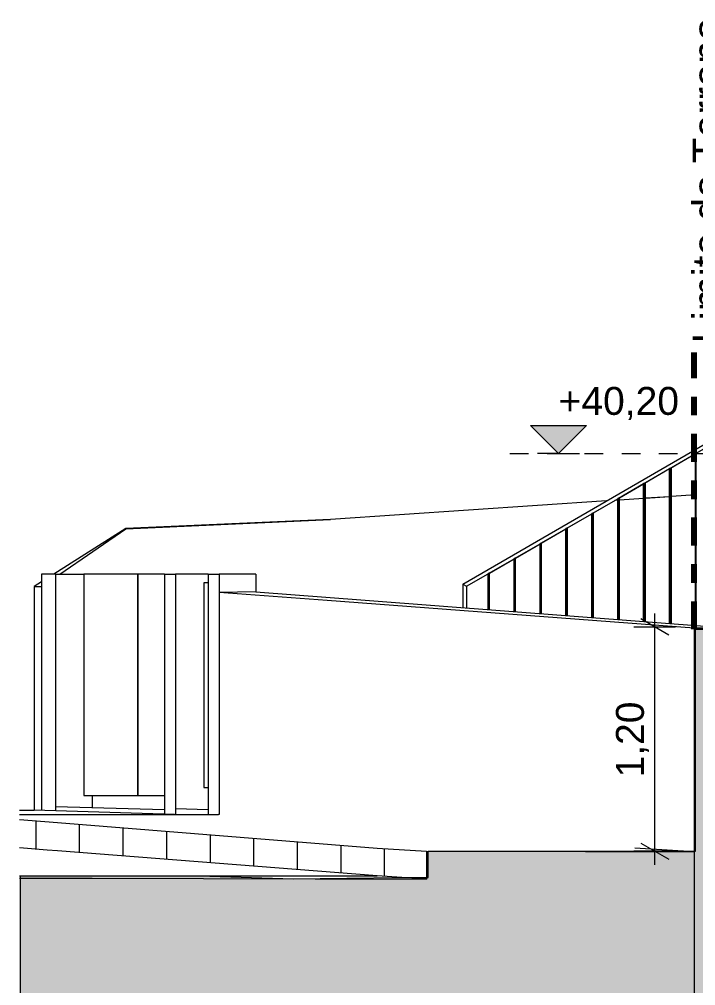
# Model space of a CAD drawing. Header units: metres. Extents: x -111189 to -108577, y -72951 to -72647.
# Drawn here: x -108830.1 to -108826.47, y -72944.84 to -72939.65 of the extents above; entities that cross this region are included whole.
import ezdxf

# ---------------------------------------------------------------- set-up
doc = ezdxf.new("R2010")
doc.units = ezdxf.units.M
doc.header["$MEASUREMENT"] = 0
doc.linetypes.add('Dot & Dashed Smaller', pattern=[0.36, 0.15, -0.09, 0.03, -0.09])
doc.linetypes.add('Short_Dash_X2', pattern=[0.1, 0.033333, -0.016667, 0.033333, -0.016667])
for name, color, linetype in [('00 - DESENHO 2D', 7, 'Continuous'), ('00 - TEXTO GERAL', 7, 'Continuous'), ('02 - ESTRADAS', 7, 'Continuous'), ('02 - PASSEIOS', 7, 'Continuous'), ('06 - ESCADAS _ GUARDAS', 7, 'Continuous'), ('06 - GUARDA_CORRIMÃO', 7, 'Continuous'), ('07 - MUROS', 7, 'Continuous'), ('12 - COTAS GERAIS', 7, 'Continuous')]:
    doc.layers.add(name, color=color, linetype=linetype)
doc.styles.add('ESTILO_GERADO_7', font='')
doc.styles.get('ESTILO_GERADO_7').set_extended_font_data('Helvetica')
doc.dimstyles.new('ESTILO_GERADO__5', dxfattribs={"dimtxt": 0.15, "dimasz": 0.114, "dimexe": 0.18, "dimexo": 0.0625, "dimgap": 0, "dimtad": 1, "dimzin": 0, "dimdsep": 46, "dimtxsty": 'ESTILO_GERADO_7', "dimblk": 'ARROWHEAD_2', "dimblk1": 'ARROWHEAD_2', "dimblk2": 'ARROWHEAD_2', "dimcen": 0.09, "dimse1": 1, "dimse2": 1, "dimclrd": 7, "dimclre": 7, "dimclrt": 7, "dimadec": 0, "dimazin": 0, "dimtfac": 1, "dimtdec": 4, "dimtmove": 0, "dimatfit": 3, "dimfxl": 1, "dimtolj": 1, "dimtzin": 0, "dimarcsym": 0})
pattern_1 = [(180, (-108791.8796, -72941.9624), (0, 0.6), []), (90, (-108791.8796, -72941.96242), (0.233942, 0), [])]

# ---------------------------------------------------------------- blocks, each defined once
blk = doc.blocks.new('Corte Elem_1489_1', base_point=(-108649.9121, -72941.9624))
at = {"layer": '06 - ESCADAS _ GUARDAS', "color": 251, "linetype": 'Continuous', "lineweight": 13}
blk.add_line((-108827.7001, -72942.6958), (-108827.7001, -72942.8123), dxfattribs=at)
blk = doc.blocks.new('Corte Elem_1490_1', base_point=(-108649.9121, -72941.9624))
at = {"layer": '06 - ESCADAS _ GUARDAS', "color": 251, "linetype": 'Continuous', "lineweight": 13}
for p, q in [((-108824.8545, -72941.0209), (-108824.8227, -72941.0024)), ((-108824.9362, -72941.0683), (-108824.8595, -72941.0238)), ((-108824.9253, -72941.0851), (-108824.8595, -72941.0469)), ((-108824.8545, -72941.044), (-108824.8222, -72941.0253)), ((-108825.0727, -72941.1476), (-108824.9412, -72941.0712)), ((-108825.0649, -72941.1662), (-108824.9412, -72941.0943)), ((-108824.9362, -72941.0914), (-108824.9303, -72941.088)), ((-108824.9303, -72941.088), (-108824.9253, -72941.0851)), ((-108825.2093, -72941.2268), (-108825.116, -72941.1727)), ((-108825.096, -72941.1611), (-108825.0777, -72941.1505)), ((-108825.0727, -72941.1707), (-108825.0699, -72941.1691)), ((-108825.0699, -72941.1691), (-108825.0649, -72941.1662)), ((-108825.2046, -72941.2472), (-108825.116, -72941.1958)), ((-108825.096, -72941.1842), (-108825.0777, -72941.1736)), ((-108825.3458, -72941.3061), (-108825.2399, -72941.2446)), ((-108825.3442, -72941.3283), (-108825.2399, -72941.2677)), ((-108825.2349, -72941.2417), (-108825.2143, -72941.2297)), ((-108825.2349, -72941.2648), (-108825.2143, -72941.2529)), ((-108825.2093, -72941.25), (-108825.2046, -72941.2472)), ((-108825.4824, -72941.3853), (-108825.3713, -72941.3209)), ((-108825.3663, -72941.318), (-108825.3508, -72941.309)), ((-108825.3458, -72941.3292), (-108825.3442, -72941.3283)), ((-108825.4824, -72941.4085), (-108825.3713, -72941.344)), ((-108825.3663, -72941.3411), (-108825.3508, -72941.3321)), ((-108825.6189, -72941.4646), (-108825.5027, -72941.3972)), ((-108825.5958, -72941.4743), (-108825.5027, -72941.4203)), ((-108825.4977, -72941.3943), (-108825.4874, -72941.3882)), ((-108825.4977, -72941.4174), (-108825.4888, -72941.4122)), ((-108825.4888, -72941.4122), (-108825.4874, -72941.4114)), ((-108825.6358, -72941.4744), (-108825.6342, -72941.4734)), ((-108825.6292, -72941.4705), (-108825.6239, -72941.4675)), ((-108825.6388, -72941.4993), (-108825.6304, -72941.4944)), ((-108826.3215, -72941.8955), (-108826.1942, -72941.8216)), ((-108826.3281, -72941.8994), (-108826.3265, -72941.8984)), ((-108826.3265, -72941.8984), (-108826.3215, -72941.8955)), ((-108826.4611, -72941.9766), (-108826.3331, -72941.9023)), ((-108826.6007, -72942.0576), (-108826.4721, -72941.983)), ((-108826.4671, -72941.98), (-108826.4661, -72941.9795)), ((-108826.4661, -72941.9795), (-108826.4611, -72941.9766)), ((-108826.7403, -72942.1387), (-108826.611, -72942.0636)), ((-108826.606, -72942.0607), (-108826.6057, -72942.0605)), ((-108826.6057, -72942.0605), (-108826.6007, -72942.0576)), ((-108826.8799, -72942.2197), (-108826.75, -72942.1443)), ((-108826.745, -72942.1414), (-108826.7403, -72942.1387)), ((-108827.0196, -72942.3007), (-108826.889, -72942.2249)), ((-108826.8839, -72942.222), (-108826.8799, -72942.2197)), ((-108827.1592, -72942.3818), (-108827.0279, -72942.3056)), ((-108827.0229, -72942.3027), (-108827.0196, -72942.3007)), ((-108827.2988, -72942.4628), (-108827.1669, -72942.3862)), ((-108827.1618, -72942.3833), (-108827.1592, -72942.3818)), ((-108827.4384, -72942.5439), (-108827.3058, -72942.4669)), ((-108827.3008, -72942.464), (-108827.2988, -72942.4628)), ((-108827.578, -72942.6249), (-108827.4448, -72942.5475)), ((-108827.4398, -72942.5446), (-108827.4384, -72942.5439)), ((-108827.5787, -72942.6253), (-108827.578, -72942.6249)), ((-108827.7001, -72942.6958), (-108827.5837, -72942.6282))]:
    blk.add_line(p, q, dxfattribs=at)
blk = doc.blocks.new('Corte Elem_1501_1', base_point=(-108649.9121, -72941.9624))
at = {"layer": '07 - MUROS', "color": 251, "linetype": 'Continuous', "lineweight": 13}
for p, q in [((-108826.4721, -72942.2049), (-108826.6007, -72942.2135)), ((-108826.4721, -72942.205), (-108826.6007, -72942.2137)), ((-108826.9496, -72942.237), (-108828.4317, -72942.3367)), ((-108826.9499, -72942.2371), (-108828.4317, -72942.3367)), ((-108826.8889, -72942.233), (-108826.9048, -72942.2341)), ((-108826.8889, -72942.2329), (-108826.9045, -72942.234)), ((-108826.75, -72942.2236), (-108826.8799, -72942.2323)), ((-108826.75, -72942.2237), (-108826.8799, -72942.2324)), ((-108826.611, -72942.2142), (-108826.7403, -72942.2229)), ((-108826.611, -72942.2144), (-108826.7403, -72942.2231)), ((-108826.6057, -72942.2138), (-108826.606, -72942.2139)), ((-108826.6057, -72942.214), (-108826.606, -72942.214)), ((-108829.5296, -72942.3869), (-108828.4317, -72942.3367)), ((-108828.4317, -72942.3367), (-108829.5296, -72942.3856)), ((-108829.5296, -72942.3856), (-108829.9162, -72942.6298)), ((-108829.8848, -72942.6298), (-108829.5296, -72942.3869)), ((-108829.9826, -72942.6717), (-108830.0221, -72942.6967)), ((-108830.0221, -72942.6967), (-108829.9826, -72942.6967)), ((-108830.0221, -72942.6967), (-108830.0221, -72943.8986))]:
    blk.add_line(p, q, dxfattribs=at)
blk = doc.blocks.new('Corte Elem_1502_1', base_point=(-108649.9121, -72941.9624))
at = {"layer": '02 - ESTRADAS', "color": 251, "linetype": 'Continuous', "lineweight": 13}
for p, q in [((-108829.9516, -72944.1136), (-108830.1016, -72944.1006)), ((-108829.8975, -72944.1178), (-108829.9516, -72944.1136))]:
    blk.add_line(p, q, dxfattribs=at)
at = {"layer": '02 - ESTRADAS', "color": 7, "linetype": 'Continuous', "lineweight": 13}
for p, q in [((-108828.1813, -72944.2524), (-108829.8975, -72944.1178)), ((-108830.1016, -72944.2524), (-108828.1813, -72944.2524)), ((-108827.9151, -72944.2691), (-108828.1813, -72944.2524))]:
    blk.add_line(p, q, dxfattribs=at)
at = {"layer": '02 - ESTRADAS', "color": 7, "linetype": 'Continuous', "lineweight": 20, "flags": 128}
blk.add_lwpolyline([(-108830.1016, -72944.264), (-108829.71, -72944.2648), (-108827.9151, -72944.2691)], dxfattribs=at)
blk = doc.blocks.new('Corte Elem_1503_1', base_point=(-108649.9121, -72941.9624))
at = {"layer": '02 - PASSEIOS', "linetype": 'Continuous', "lineweight": 13}
h = blk.add_hatch(dxfattribs=at)
h.set_pattern_fill('GRID_60X120_0001', color=251, style=0, pattern_type=2)
h.set_pattern_definition(pattern_1)
h.paths.add_polyline_path([(-108830.1016, -72944.1006), (-108829.9516, -72944.1136), (-108829.8975, -72944.1178), (-108829.8975, -72943.9649), (-108830.1016, -72943.9486)])
h = blk.add_hatch(dxfattribs=at)
h.set_pattern_fill('GRID_60X120_0001', style=0, pattern_type=2)
h.set_pattern_definition(pattern_1)
h.paths.add_polyline_path([(-108829.8975, -72943.9649), (-108829.8975, -72944.1178), (-108828.1813, -72944.2524), (-108827.9151, -72944.2691), (-108827.9151, -72944.1191), (-108828.1813, -72944.1024)])
h = blk.add_hatch(dxfattribs=at)
h.set_pattern_fill('DOTS_0001', color=251, style=0, pattern_type=2)
h.set_pattern_definition([(360, (-108649.912126, -72941.96242), (0.021783658, 0.043567315), [0, -0.043567315])])
h.paths.add_polyline_path([(-108826.5267, -72944.1195), (-108826.5267, -72944.1195), (-108826.4789, -72944.1226), (-108826.4789, -72944.1226)])
at = {"layer": '02 - PASSEIOS', "color": 251, "linetype": 'Continuous', "lineweight": 13}
for p, q in [((-108830.1016, -72943.8986), (-108830.0221, -72943.8986)), ((-108830.1016, -72943.9222), (-108829.0317, -72943.9222)), ((-108829.2686, -72943.9222), (-108830.0221, -72943.8986)), ((-108829.0281, -72943.9225), (-108829.0317, -72943.9222)), ((-108830.1016, -72943.9486), (-108829.8975, -72943.9649))]:
    blk.add_line(p, q, dxfattribs=at)
at = {"layer": '02 - PASSEIOS', "color": 7, "linetype": 'Continuous', "lineweight": 13}
for p, q in [((-108829.8975, -72943.9649), (-108828.1813, -72944.1024)), ((-108828.1813, -72944.1024), (-108827.9151, -72944.1191)), ((-108826.4789, -72944.1226), (-108826.7977, -72944.1024))]:
    blk.add_line(p, q, dxfattribs=at)
at = {"layer": '02 - PASSEIOS', "color": 7, "linetype": 'Continuous', "lineweight": 20}
for p, q in [((-108827.9151, -72944.1191), (-108827.9151, -72944.2691)), ((-108826.4789, -72944.1226), (-108826.4789, -72949.1485)), ((-108826.4789, -72949.1485), (-108827.9151, -72949.1485))]:
    blk.add_line(p, q, dxfattribs=at)
at = {"layer": '02 - PASSEIOS', "color": 7, "linetype": 'Continuous', "lineweight": 20, "flags": 128}
blk.add_lwpolyline([(-108827.9151, -72944.1191), (-108827.0625, -72944.1212), (-108826.4789, -72944.1226)], dxfattribs=at)
blk = doc.blocks.new('Corte Elem_1512_1', base_point=(-108649.9121, -72941.9624))
at = {"layer": '07 - MUROS', "color": 251, "linetype": 'Continuous', "lineweight": 13}
for p, q in [((-108828.832, -72942.7264), (-108829.0281, -72942.7287)), ((-108828.4482, -72942.7724), (-108829.0281, -72942.7287)), ((-108829.0281, -72942.7287), (-108829.0281, -72943.9225)), ((-108828.832, -72942.7264), (-108828.2444, -72942.771))]:
    blk.add_line(p, q, dxfattribs=at)
at = {"layer": '07 - MUROS', "color": 7, "linetype": 'Continuous', "lineweight": 13}
for p, q in [((-108826.4789, -72942.9206), (-108828.4482, -72942.7724)), ((-108828.2444, -72942.771), (-108826.2751, -72942.9204))]:
    blk.add_line(p, q, dxfattribs=at)
at = {"layer": '07 - MUROS', "color": 7, "linetype": 'Continuous', "lineweight": 20}
for p, q in [((-108826.4789, -72942.9206), (-108826.4789, -72948.2254)), ((-108826.2751, -72942.9204), (-108826.2751, -72948.2254)), ((-108826.2751, -72948.2254), (-108826.4789, -72948.2254))]:
    blk.add_line(p, q, dxfattribs=at)
at = {"layer": '07 - MUROS', "color": 7, "linetype": 'Continuous', "lineweight": 20, "flags": 128}
blk.add_lwpolyline([(-108826.2751, -72942.9204), (-108826.4531, -72942.9204), (-108826.4789, -72942.9206)], dxfattribs=at)
blk = doc.blocks.new('Corte Elem_1513_1', base_point=(-108649.9121, -72941.9624))
at = {"layer": '07 - MUROS', "color": 251, "linetype": 'Continuous', "lineweight": 13}
for p, q in [((-108829.9072, -72942.6298), (-108829.9826, -72942.6298)), ((-108829.9826, -72942.6298), (-108829.9826, -72942.6967)), ((-108829.9072, -72942.6298), (-108829.7548, -72942.6298)), ((-108829.9072, -72942.6298), (-108829.9072, -72943.8812)), ((-108829.9826, -72942.6967), (-108829.9826, -72943.8998)), ((-108829.711, -72943.8198), (-108829.711, -72943.8868))]:
    blk.add_line(p, q, dxfattribs=at)
blk = doc.blocks.new('Corte Elem_1514_1', base_point=(-108649.9121, -72941.9624))
at = {"layer": '07 - MUROS', "color": 251, "linetype": 'Continuous', "lineweight": 13}
for p, q in [((-108829.4672, -72942.6298), (-108829.7548, -72942.6298)), ((-108829.7548, -72942.6298), (-108829.7548, -72943.8198)), ((-108829.4672, -72942.6298), (-108829.4652, -72942.6298)), ((-108829.4672, -72942.6298), (-108829.4672, -72943.8198)), ((-108829.7548, -72943.8198), (-108829.4672, -72943.8198)), ((-108829.4672, -72943.8198), (-108829.4652, -72943.8198))]:
    blk.add_line(p, q, dxfattribs=at)
blk = doc.blocks.new('Corte Elem_1613_1', base_point=(-108649.9121, -72941.9624))
at = {"layer": '07 - MUROS', "color": 251, "linetype": 'Continuous', "lineweight": 13}
for p, q in [((-108829.3228, -72943.8978), (-108829.9072, -72943.8812)), ((-108829.9072, -72943.8812), (-108829.9072, -72943.9022))]:
    blk.add_line(p, q, dxfattribs=at)
blk = doc.blocks.new('Corte Elem_1614_1', base_point=(-108649.9121, -72941.9624))
at = {"layer": '07 - MUROS', "color": 251, "linetype": 'Continuous', "lineweight": 13}
for p, q in [((-108829.3228, -72942.6298), (-108829.4652, -72942.6298)), ((-108829.4652, -72942.6298), (-108829.4652, -72943.8198)), ((-108829.4652, -72943.8198), (-108829.3228, -72943.8198))]:
    blk.add_line(p, q, dxfattribs=at)
blk = doc.blocks.new('Corte Elem_1680_1', base_point=(-108649.9121, -72941.9624))
at = {"layer": '06 - ESCADAS _ GUARDAS', "color": 251, "linetype": 'Continuous', "lineweight": 13}
blk.add_line((-108827.578, -72942.8215), (-108827.578, -72942.6249), dxfattribs=at)
blk = doc.blocks.new('Corte Elem_1681_1', base_point=(-108649.9121, -72941.9624))
at = {"layer": '06 - ESCADAS _ GUARDAS', "color": 251, "linetype": 'Continuous', "lineweight": 13}
blk.add_line((-108827.4384, -72942.8321), (-108827.4384, -72942.5439), dxfattribs=at)
blk = doc.blocks.new('Corte Elem_1682_1', base_point=(-108649.9121, -72941.9624))
at = {"layer": '06 - ESCADAS _ GUARDAS', "color": 251, "linetype": 'Continuous', "lineweight": 13}
blk.add_line((-108827.2988, -72942.8427), (-108827.2988, -72942.4628), dxfattribs=at)
blk = doc.blocks.new('Corte Elem_1683_1', base_point=(-108649.9121, -72941.9624))
at = {"layer": '06 - ESCADAS _ GUARDAS', "color": 251, "linetype": 'Continuous', "lineweight": 13}
blk.add_line((-108827.1592, -72942.8533), (-108827.1592, -72942.3818), dxfattribs=at)
blk = doc.blocks.new('Corte Elem_1684_1', base_point=(-108649.9121, -72941.9624))
at = {"layer": '06 - ESCADAS _ GUARDAS', "color": 251, "linetype": 'Continuous', "lineweight": 13}
blk.add_line((-108827.0196, -72942.8639), (-108827.0196, -72942.3007), dxfattribs=at)
blk = doc.blocks.new('Corte Elem_1685_1', base_point=(-108649.9121, -72941.9624))
at = {"layer": '06 - ESCADAS _ GUARDAS', "color": 251, "linetype": 'Continuous', "lineweight": 13}
blk.add_line((-108826.8799, -72942.8745), (-108826.8799, -72942.2197), dxfattribs=at)
blk = doc.blocks.new('Corte Elem_1686_1', base_point=(-108649.9121, -72941.9624))
at = {"layer": '06 - ESCADAS _ GUARDAS', "color": 251, "linetype": 'Continuous', "lineweight": 13}
blk.add_line((-108826.7403, -72942.8851), (-108826.7403, -72942.1387), dxfattribs=at)
blk = doc.blocks.new('Corte Elem_1687_1', base_point=(-108649.9121, -72941.9624))
at = {"layer": '06 - ESCADAS _ GUARDAS', "color": 251, "linetype": 'Continuous', "lineweight": 13}
for p, q in [((-108826.6057, -72942.8953), (-108826.6057, -72942.0605)), ((-108826.6007, -72942.8957), (-108826.6007, -72942.0576))]:
    blk.add_line(p, q, dxfattribs=at)
blk = doc.blocks.new('Corte Elem_1688_1', base_point=(-108649.9121, -72941.9624))
at = {"layer": '07 - MUROS', "color": 251, "linetype": 'Continuous', "lineweight": 13}
for p, q in [((-108829.3228, -72942.6298), (-108829.2625, -72942.6298)), ((-108829.3228, -72942.6298), (-108829.3228, -72943.8978)), ((-108829.0884, -72942.6298), (-108829.2625, -72942.6298)), ((-108829.2625, -72942.6298), (-108829.2625, -72943.8922)), ((-108829.3228, -72943.8978), (-108829.3228, -72943.9205))]:
    blk.add_line(p, q, dxfattribs=at)
blk = doc.blocks.new('Corte Elem_1691_1', base_point=(-108649.9121, -72941.9624))
at = {"layer": '07 - MUROS', "color": 251, "linetype": 'Continuous', "lineweight": 13}
for p, q in [((-108829.0883, -72943.8978), (-108829.2626, -72943.8922)), ((-108829.2626, -72943.8922), (-108829.2626, -72943.9222)), ((-108829.0883, -72943.8978), (-108829.0883, -72943.9222))]:
    blk.add_line(p, q, dxfattribs=at)
blk = doc.blocks.new('Corte Elem_1708_1', base_point=(-108649.9121, -72941.9624))
at = {"layer": '07 - MUROS', "color": 251, "linetype": 'Continuous', "lineweight": 13}
for p, q in [((-108829.0884, -72942.6298), (-108829.0279, -72942.6298)), ((-108829.0884, -72942.6298), (-108829.0884, -72943.8978)), ((-108828.832, -72942.6298), (-108829.0279, -72942.6298)), ((-108829.0279, -72942.6298), (-108829.0279, -72942.7287)), ((-108828.832, -72942.6298), (-108828.832, -72942.7264)), ((-108829.0884, -72943.8978), (-108829.0884, -72943.9222))]:
    blk.add_line(p, q, dxfattribs=at)
blk = doc.blocks.new('Corte Elem_1709_1', base_point=(-108649.9121, -72941.9624))
at = {"layer": '07 - MUROS', "color": 251, "linetype": 'Continuous', "lineweight": 13}
for p, q in [((-108829.0884, -72942.6774), (-108829.1119, -72942.6774)), ((-108829.1119, -72942.6774), (-108829.1119, -72943.7774)), ((-108829.1119, -72943.7774), (-108829.0884, -72943.7774))]:
    blk.add_line(p, q, dxfattribs=at)
blk = doc.blocks.new('Corte Elem_1713_1', base_point=(-108649.9121, -72941.9624))
at = {"layer": '06 - GUARDA_CORRIMÃO', "color": 251, "linetype": 'Continuous', "lineweight": 13}
for p, q in [((-108827.7202, -72942.6843), (-108827.7202, -72942.8108)), ((-108827.7202, -72942.6843), (-108827.7202, -72942.8108)), ((-108827.7002, -72942.6958), (-108827.7002, -72942.8123))]:
    blk.add_line(p, q, dxfattribs=at)
blk = doc.blocks.new('Corte Elem_1714_1', base_point=(-108649.9121, -72941.9624))
at = {"layer": '06 - GUARDA_CORRIMÃO', "color": 251, "linetype": 'Continuous', "lineweight": 13}
for p, q in [((-108825.6453, -72941.4799), (-108825.6359, -72941.4744)), ((-108825.6453, -72941.4799), (-108825.6453, -72941.4799)), ((-108825.6359, -72941.4744), (-108825.6344, -72941.4799)), ((-108825.6787, -72941.4993), (-108825.6539, -72941.4849)), ((-108825.6787, -72941.4993), (-108825.6787, -72941.4993)), ((-108825.6388, -72941.4993), (-108825.6305, -72941.4944)), ((-108825.633, -72941.4849), (-108825.6305, -72941.4944)), ((-108827.7202, -72942.6843), (-108826.1922, -72941.7973)), ((-108826.3281, -72941.8994), (-108826.1942, -72941.8216)), ((-108826.1942, -72941.8216), (-108826.1922, -72941.8205)), ((-108826.3331, -72941.9023), (-108826.3281, -72941.8994)), ((-108826.4671, -72941.98), (-108826.3331, -72941.9023)), ((-108826.606, -72942.0607), (-108826.4721, -72941.9829)), ((-108826.4721, -72941.9829), (-108826.4671, -72941.98)), ((-108826.745, -72942.1413), (-108826.611, -72942.0636)), ((-108826.611, -72942.0636), (-108826.606, -72942.0607)), ((-108826.8839, -72942.222), (-108826.75, -72942.1442)), ((-108826.75, -72942.1442), (-108826.745, -72942.1413)), ((-108827.0229, -72942.3027), (-108826.8889, -72942.2249)), ((-108826.8889, -72942.2249), (-108826.8839, -72942.222)), ((-108827.1618, -72942.3833), (-108827.0279, -72942.3056)), ((-108827.0279, -72942.3056), (-108827.0229, -72942.3027)), ((-108827.3008, -72942.464), (-108827.1668, -72942.3862)), ((-108827.1668, -72942.3862), (-108827.1618, -72942.3833)), ((-108827.4398, -72942.5446), (-108827.3058, -72942.4669)), ((-108827.3058, -72942.4669), (-108827.3008, -72942.464)), ((-108827.5787, -72942.6253), (-108827.4448, -72942.5475)), ((-108827.4448, -72942.5475), (-108827.4398, -72942.5446)), ((-108827.5837, -72942.6282), (-108827.5787, -72942.6253)), ((-108827.7002, -72942.6958), (-108827.5837, -72942.6282)), ((-108827.7202, -72942.6843), (-108827.7002, -72942.6958))]:
    blk.add_line(p, q, dxfattribs=at)
blk = doc.blocks.new('Corte Elem_1723_1', base_point=(-108649.9121, -72941.9624))
at = {"layer": '06 - GUARDA_CORRIMÃO', "color": 251, "linetype": 'Continuous', "lineweight": 13}
for p, q in [((-108827.5787, -72942.6247), (-108827.5837, -72942.6276)), ((-108827.5787, -72942.6253), (-108827.5787, -72942.6247)), ((-108827.5787, -72942.8215), (-108827.5787, -72942.6253)), ((-108827.5837, -72942.8211), (-108827.5837, -72942.6276)), ((-108827.5837, -72942.8211), (-108827.5837, -72942.6282))]:
    blk.add_line(p, q, dxfattribs=at)
blk = doc.blocks.new('Corte Elem_1724_1', base_point=(-108649.9121, -72941.9624))
at = {"layer": '06 - GUARDA_CORRIMÃO', "color": 251, "linetype": 'Continuous', "lineweight": 13}
for p, q in [((-108827.4398, -72942.544), (-108827.4448, -72942.5469)), ((-108827.4448, -72942.8316), (-108827.4448, -72942.5469)), ((-108827.4448, -72942.8316), (-108827.4448, -72942.5475)), ((-108827.4398, -72942.5446), (-108827.4398, -72942.544)), ((-108827.4398, -72942.832), (-108827.4398, -72942.5446))]:
    blk.add_line(p, q, dxfattribs=at)
blk = doc.blocks.new('Corte Elem_1725_1', base_point=(-108649.9121, -72941.9624))
at = {"layer": '06 - GUARDA_CORRIMÃO', "color": 251, "linetype": 'Continuous', "lineweight": 13}
for p, q in [((-108827.3008, -72942.4633), (-108827.3058, -72942.4662)), ((-108827.3058, -72942.8422), (-108827.3058, -72942.4662)), ((-108827.3058, -72942.8422), (-108827.3058, -72942.4669)), ((-108827.3008, -72942.464), (-108827.3008, -72942.4633)), ((-108827.3008, -72942.8426), (-108827.3008, -72942.464))]:
    blk.add_line(p, q, dxfattribs=at)
blk = doc.blocks.new('Corte Elem_1726_1', base_point=(-108649.9121, -72941.9624))
at = {"layer": '06 - GUARDA_CORRIMÃO', "color": 251, "linetype": 'Continuous', "lineweight": 13}
for p, q in [((-108827.1669, -72942.8527), (-108827.1669, -72942.3862)), ((-108827.1618, -72942.3827), (-108827.1668, -72942.3856)), ((-108827.1668, -72942.8527), (-108827.1668, -72942.3856)), ((-108827.1618, -72942.3833), (-108827.1618, -72942.3827)), ((-108827.1618, -72942.8531), (-108827.1618, -72942.3833))]:
    blk.add_line(p, q, dxfattribs=at)
blk = doc.blocks.new('Corte Elem_1727_1', base_point=(-108649.9121, -72941.9624))
at = {"layer": '06 - GUARDA_CORRIMÃO', "color": 251, "linetype": 'Continuous', "lineweight": 13}
for p, q in [((-108827.0229, -72942.302), (-108827.0279, -72942.3049)), ((-108827.0279, -72942.8633), (-108827.0279, -72942.3049)), ((-108827.0279, -72942.8633), (-108827.0279, -72942.3056)), ((-108827.0229, -72942.3027), (-108827.0229, -72942.302)), ((-108827.0229, -72942.8636), (-108827.0229, -72942.3027))]:
    blk.add_line(p, q, dxfattribs=at)
blk = doc.blocks.new('Corte Elem_1728_1', base_point=(-108649.9121, -72941.9624))
at = {"layer": '06 - GUARDA_CORRIMÃO', "color": 251, "linetype": 'Continuous', "lineweight": 13}
for p, q in [((-108826.889, -72942.8738), (-108826.889, -72942.2249)), ((-108826.8839, -72942.2214), (-108826.8889, -72942.2243)), ((-108826.8889, -72942.8738), (-108826.8889, -72942.2243)), ((-108826.8839, -72942.222), (-108826.8839, -72942.2214)), ((-108826.8839, -72942.8742), (-108826.8839, -72942.222))]:
    blk.add_line(p, q, dxfattribs=at)
blk = doc.blocks.new('Corte Elem_1729_1', base_point=(-108649.9121, -72941.9624))
at = {"layer": '06 - GUARDA_CORRIMÃO', "color": 251, "linetype": 'Continuous', "lineweight": 13}
for p, q in [((-108826.745, -72942.1407), (-108826.75, -72942.1436)), ((-108826.75, -72942.8843), (-108826.75, -72942.1436)), ((-108826.75, -72942.8843), (-108826.75, -72942.1443)), ((-108826.745, -72942.1413), (-108826.745, -72942.1407)), ((-108826.745, -72942.8847), (-108826.745, -72942.1413))]:
    blk.add_line(p, q, dxfattribs=at)
blk = doc.blocks.new('Corte Elem_1730_1', base_point=(-108649.9121, -72941.9624))
at = {"layer": '06 - GUARDA_CORRIMÃO', "color": 251, "linetype": 'Continuous', "lineweight": 13}
for p, q in [((-108826.606, -72942.0601), (-108826.611, -72942.063)), ((-108826.611, -72942.8949), (-108826.611, -72942.063)), ((-108826.611, -72942.8949), (-108826.611, -72942.0636)), ((-108826.606, -72942.0607), (-108826.606, -72942.0601)), ((-108826.606, -72942.8953), (-108826.606, -72942.0607))]:
    blk.add_line(p, q, dxfattribs=at)
blk = doc.blocks.new('Corte Elem_1732_1', base_point=(-108649.9121, -72941.9624))
at = {"layer": '06 - GUARDA_CORRIMÃO', "color": 251, "linetype": 'Continuous', "lineweight": 13}
for p, q in [((-108826.4671, -72941.9794), (-108826.4721, -72941.9823)), ((-108826.4721, -72942.9054), (-108826.4721, -72941.9823)), ((-108826.4721, -72942.9054), (-108826.4721, -72941.9829)), ((-108826.4671, -72941.98), (-108826.4671, -72941.9794)), ((-108826.4671, -72942.904), (-108826.4671, -72941.98)), ((-108826.4671, -72942.9058), (-108826.4671, -72942.904))]:
    blk.add_line(p, q, dxfattribs=at)
blk = doc.blocks.new('Cota_27_1', base_point=(-108827.2064, -72941.9825))
at = {"layer": '12 - COTAS GERAIS', "linetype": 'Continuous', "lineweight": 5}
blk.add_hatch(color=7, dxfattribs=at).paths.add_polyline_path([(-108827.2064, -72941.9825), (-108827.0564, -72941.8325), (-108827.3564, -72941.8325)])
at = {"layer": '12 - COTAS GERAIS', "color": 7, "linetype": 'Continuous', "lineweight": 5}
for p, q in [((-108827.2064, -72941.9825), (-108827.3564, -72941.8325)), ((-108827.3564, -72941.8325), (-108827.0564, -72941.8325)), ((-108827.0564, -72941.8325), (-108827.2064, -72941.9825)), ((-108827.2064, -72941.9825), (-108827.3189, -72941.9825)), ((-108827.2064, -72941.9825), (-108827.0939, -72941.9825))]:
    blk.add_line(p, q, dxfattribs=at)
at = {"layer": '12 - COTAS GERAIS', "color": 7, "lineweight": 5, "insert": (-108827.2064, -72941.8025), "char_height": 0.15, "attachment_point": 7, "style": 'ESTILO_GERADO_7'}
blk.add_mtext('\\A1;{\\pql;\\fHelvetica|b0|i0|c0|p0;\\W1.000000;+40,20}', dxfattribs=at)
blk = doc.blocks.new('*D2561', base_point=(-108649.9121, -72941.9624))
at = {"layer": '12 - COTAS GERAIS', "color": 7, "linetype": 'Continuous', "lineweight": 5, "transparency": 16777216}
for p, q in [((-108826.6154, -72942.958), (-108826.7654, -72942.8714)), ((-108826.6904, -72942.9147), (-108826.6904, -72942.8414)), ((-108826.5779, -72942.9147), (-108826.8029, -72942.9147)), ((-108826.6904, -72944.1191), (-108826.6904, -72942.9147)), ((-108826.7654, -72944.0758), (-108826.6154, -72944.1624)), ((-108826.5779, -72944.1191), (-108826.8029, -72944.1191)), ((-108826.6904, -72944.1925), (-108826.6904, -72944.1191))]:
    blk.add_line(p, q, dxfattribs=at)
at = {"layer": '12 - COTAS GERAIS', "color": 7, "lineweight": 5, "transparency": 16777216, "insert": (-108826.7204, -72943.723), "char_height": 0.15, "attachment_point": 7, "rotation": 90, "style": 'ESTILO_GERADO_7'}
blk.add_mtext('\\A1;{\\pql;\\fHelvetica|b0|i0|c0|p0;\\W1.000000;1,20}', dxfattribs=at)
blk = doc.blocks.new('ARROWHEAD_2')
at = {"color": 0, "linetype": 'Continuous', "lineweight": 0}
for p, q in [((-0.378, -0.655), (0.378, 0.655)), ((0, 0), (-1, 0))]:
    blk.add_line(p, q, dxfattribs=at)

msp = doc.modelspace()

# ---------------------------------------------------------------- hatches: boundary and pattern name
at = {"layer": '00 - DESENHO 2D', "linetype": 'Continuous', "lineweight": 13}
msp.add_hatch(color=251, dxfattribs=at).paths.add_polyline_path([(-108830.0958, -72944.2534), (-108829.6559, -72944.2524), (-108829.1337, -72944.2524), (-108828.6315, -72944.2674), (-108828.0544, -72944.2599), (-108827.9073, -72944.2599), (-108827.9073, -72944.1191), (-108826.4712, -72944.1191), (-108826.4712, -72942.9269), (-108826.2673, -72942.9269), (-108826.2673, -72944.1914), (-108826.1117, -72944.1814), (-108824.7162, -72944.0467), (-108823.2887, -72943.9225), (-108821.4288, -72943.749), (-108820.2171, -72943.6479), (-108818.9017, -72943.5562), (-108817.6082, -72943.4508), (-108816.4067, -72943.3675), (-108815.3309, -72943.2986), (-108814.9164, -72943.2688), (-108814.1344, -72943.1219), (-108814.1344, -72942.8364), (-108809.3421, -72942.8341), (-108809.3429, -72940.4134), (-108811.2835, -72940.4141), (-108811.2836, -72940.1178), (-108811.0897, -72940.1177), (-108811.0896, -72940.214), (-108809.3345, -72940.2134), (-108809.3343, -72940.1162), (-108809.122, -72940.1162), (-108809.1262, -72942.8341), (-108808.5971, -72942.8133), (-108808.5971, -72951.1828), (-108829.9439, -72951.1828), (-108830.0958, -72951.1828)])

# ---------------------------------------------------------------- linework, layer by layer
at = {"layer": '00 - DESENHO 2D', "color": 1, "linetype": 'Dot & Dashed Smaller', "lineweight": 80}
msp.add_line((-108826.4789, -72942.9269), (-108826.4789, -72941.4396), dxfattribs=at)
at = {"layer": '00 - DESENHO 2D', "color": 7, "linetype": 'Continuous', "lineweight": 13, "flags": 128}
msp.add_lwpolyline([(-108830.0958, -72951.1828), (-108830.0958, -72944.2534), (-108829.6559, -72944.2524), (-108829.1337, -72944.2524), (-108828.6315, -72944.2674), (-108828.0544, -72944.2599), (-108827.9073, -72944.2599), (-108827.9073, -72944.1191), (-108826.4712, -72944.1191), (-108826.4712, -72942.9269), (-108826.2673, -72942.9269), (-108826.2673, -72944.1914), (-108826.1117, -72944.1814), (-108824.7162, -72944.0467), (-108823.2887, -72943.9225), (-108821.4288, -72943.749), (-108820.2171, -72943.6479)], dxfattribs=at)
at = {"layer": '02 - ESTRADAS', "color": 251, "linetype": 'Short_Dash_X2', "lineweight": 13}
msp.add_line((-108827.4675, -72941.9825), (-108825.3467, -72941.9824), dxfattribs=at)

# ---------------------------------------------------------------- block references
at = {"layer": '02 - ESTRADAS', "lineweight": 0}
msp.add_blockref('Corte Elem_1502_1', (-108649.9121, -72941.9624), dxfattribs=at)
at = {"layer": '02 - PASSEIOS', "lineweight": 0}
msp.add_blockref('Corte Elem_1503_1', (-108649.9121, -72941.9624), dxfattribs=at)
at = {"layer": '06 - ESCADAS _ GUARDAS', "lineweight": 0}
for name in ['Corte Elem_1490_1', 'Corte Elem_1687_1', 'Corte Elem_1686_1', 'Corte Elem_1685_1', 'Corte Elem_1684_1', 'Corte Elem_1683_1', 'Corte Elem_1682_1', 'Corte Elem_1681_1', 'Corte Elem_1680_1', 'Corte Elem_1489_1']:
    msp.add_blockref(name, (-108649.9121, -72941.9624), dxfattribs=at)
at = {"layer": '06 - GUARDA_CORRIMÃO', "lineweight": 0}
for name in ['Corte Elem_1714_1', 'Corte Elem_1732_1', 'Corte Elem_1730_1', 'Corte Elem_1729_1', 'Corte Elem_1728_1', 'Corte Elem_1727_1', 'Corte Elem_1726_1', 'Corte Elem_1725_1', 'Corte Elem_1724_1', 'Corte Elem_1723_1', 'Corte Elem_1713_1']:
    msp.add_blockref(name, (-108649.9121, -72941.9624), dxfattribs=at)
at = {"layer": '07 - MUROS', "lineweight": 0}
for name in ['Corte Elem_1501_1', 'Corte Elem_1513_1', 'Corte Elem_1514_1', 'Corte Elem_1614_1', 'Corte Elem_1688_1', 'Corte Elem_1709_1', 'Corte Elem_1708_1', 'Corte Elem_1512_1', 'Corte Elem_1613_1', 'Corte Elem_1691_1']:
    msp.add_blockref(name, (-108649.9121, -72941.9624), dxfattribs=at)
at = {"layer": '12 - COTAS GERAIS', "color": 7, "linetype": 'Continuous', "lineweight": 5}
msp.add_blockref('Cota_27_1', (-108827.2064, -72941.9825), dxfattribs=at)

# ---------------------------------------------------------------- texts
at = {"layer": '00 - TEXTO GERAL', "color": 7, "linetype": 'Continuous', "lineweight": 5, "insert": (-108826.4868, -72941.3911), "char_height": 0.16, "attachment_point": 1, "rotation": 90, "style": 'ESTILO_GERADO_7'}
msp.add_mtext('\\A1;{\\pql;\\fHelvetica|b0|i0|c0|p0;\\W1.000000;Limite d\\fHelvetica|b0|i0|c0|p0;\\W1.000000;o Terreno}', dxfattribs=at)

# ---------------------------------------------------------------- dimensions: what is measured, and where the dimension line sits
at = {"layer": '12 - COTAS GERAIS', "color": 7, "linetype": 'Continuous', "lineweight": 5}
dim = msp.add_linear_dim(base=(-108826.6904, -72942.9147), p1=(-108826.4712, -72944.1191), p2=(-108826.6884, -72942.9147), angle=90, dimstyle='ESTILO_GERADO__5', dxfattribs=at)
dim.commit()
dim.dimension.update_dxf_attribs({"geometry": '*D2561', "text_midpoint": (-108826.7954, -72943.5288), "dimtype": 160, "text_rotation": 90})

doc.saveas('drawing.dxf')
